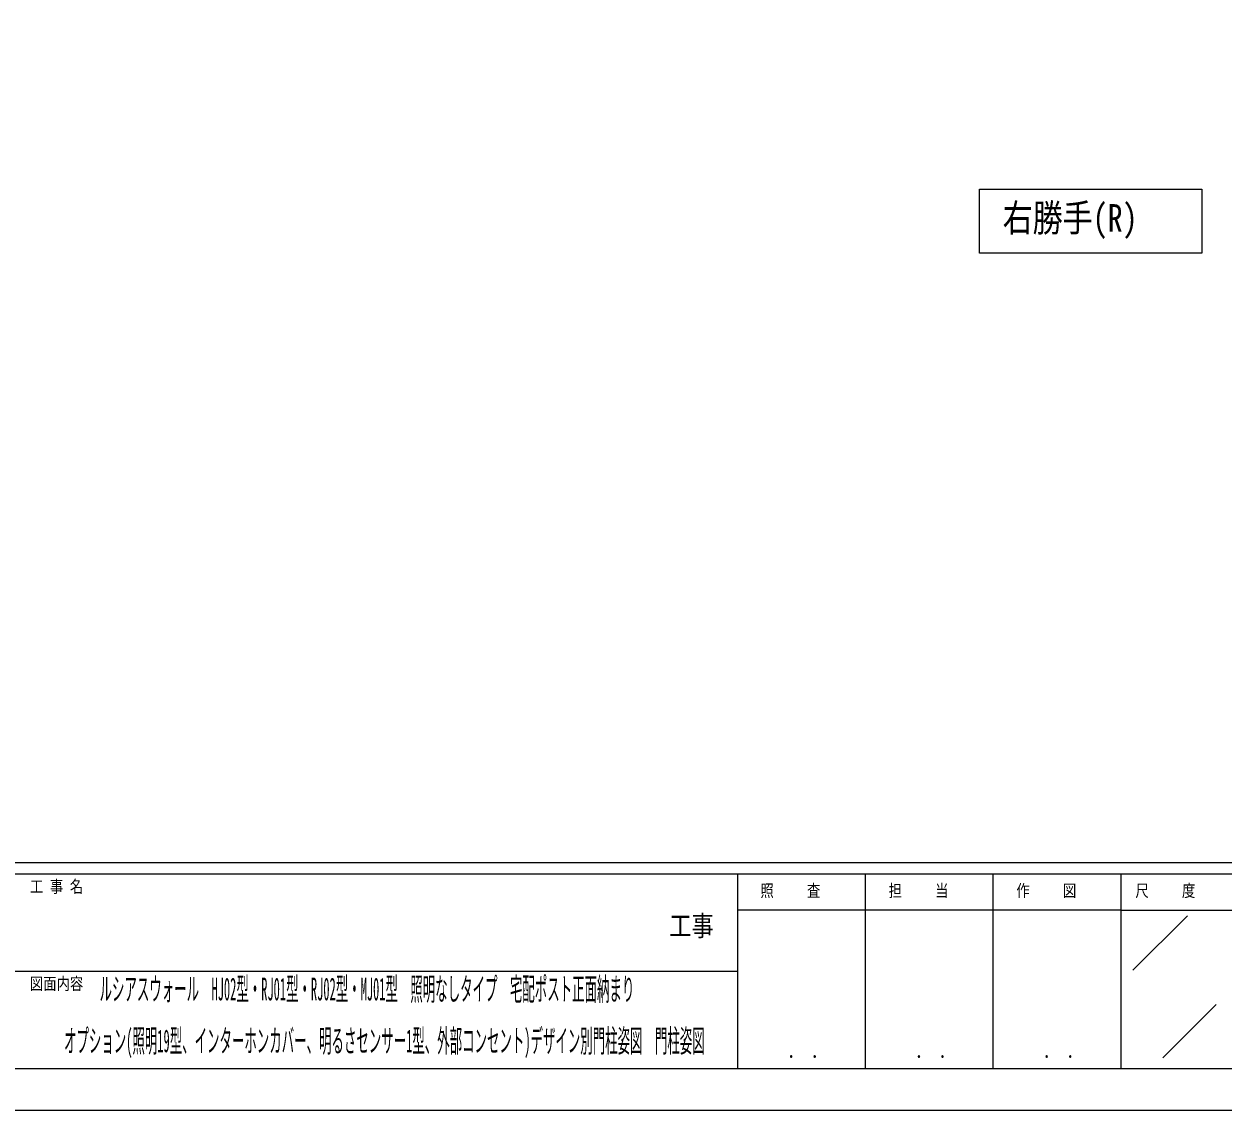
# Model space of a CAD drawing. Units: millimetres, scale not verified. Extents: x -8410 to 8410, y -5940 to 5940.
# Drawn here: x 21 to 4342, y -5940 to -2027 of the extents above; entities that cross this region are included whole.
import ezdxf
from ezdxf.enums import TextEntityAlignment as Align

# ---------------------------------------------------------------- set-up
doc = ezdxf.new("R2010")
doc.units = ezdxf.units.MM
doc.header["$LTSCALE"] = 30
doc.layers.add('0-1_USER1', color=3, linetype='Continuous')
doc.layers.add('0-7_YKK_ZWAK', color=7, linetype='Continuous')
doc.styles.add('ＭＳ ゴシック', font='')
doc.styles.get('ＭＳ ゴシック').set_extended_font_data('MS Gothic')

msp = doc.modelspace()

# ---------------------------------------------------------------- linework, layer by layer
at = {"layer": '0-1_USER1'}
msp.add_lwpolyline([(3461.93, -2622.62), (4261.93, -2622.62), (4261.93, -2852.62), (3461.93, -2852.62)], close=True, dxfattribs=at)
at = {"layer": '0-7_YKK_ZWAK'}
for p, q in [((7790.14, -5050.1), (-7809.86, -5050.1)), ((2590.14, -5090.1), (-9.86, -5090.1)), ((3050.14, -5090.1), (3050.14, -5790.1)), ((3510.14, -5090.1), (3510.14, -5790.1)), ((3970.14, -5090.1), (3970.14, -5790.1)), ((4370.14, -5090.1), (3970.14, -5090.1)), ((3970.14, -5220.1), (2590.14, -5220.1)), ((3970.14, -5220.1), (4370.14, -5220.1)), ((4014.31, -5436.68), (4210.17, -5240.82)), ((-9.86, -5440.1), (2590.14, -5440.1)), ((4121.44, -5752.08), (4313.88, -5559.64)), ((-9.86, -5790.1), (2590.14, -5790.1)), ((2590.14, -5790.1), (3970.14, -5790.1)), ((3970.14, -5790.1), (4370.14, -5790.1))]:
    msp.add_line(p, q, dxfattribs=at)
msp.add_lwpolyline([(-8409.9, -5940.1), (8410.1, -5940.1), (8410.1, 5939.9), (-8409.9, 5939.9)], close=True, dxfattribs=at)
msp.add_lwpolyline([(3970.14, -5090.1), (2590.14, -5090.1), (2590.14, -5790.1)], dxfattribs=at)

# ---------------------------------------------------------------- texts
at = {"layer": '0-1_USER1', "style": 'ＭＳ ゴシック'}
for s, height, width, p in [('右勝手(R)', 98.97, 0.8, (3545.13, -2805.12)), ('ルシアスウォール\u3000HJ02型・RJ01型・RJ02型・MJ01型\u3000照明なしタイプ\u3000宅配ポスト正面納まり\u3000', 82.11, 0.4, (293.4, -5569.77)), ('オプション(照明19型、インターホンカバー、明るさセンサー1型、外部コンセント)デザイン別門柱姿図\u3000門柱姿図', 82.11, 0.4, (165.42, -5756.44))]:
    msp.add_text(s, height=height, dxfattribs=dict(at, width=width)).set_placement(p, align=Align.BOTTOM_LEFT)
at = {"layer": '0-7_YKK_ZWAK', "style": 'ＭＳ ゴシック', "width": 0.8}
for s, height, p in [('工 事 名', 43.99, (42.64, -5170.1)), ('照     査', 43.99, (2672.94, -5185.1)), ('担     当', 43.99, (3134.54, -5185.1)), ('作     図', 43.99, (3594.54, -5185.1)), ('尺     度', 43.99, (4022.94, -5185.1)), ('工事', 73.31, (2344.77, -5335.03)), ('図面内容', 43.99, (42.64, -5520.1)), ('． ．', 51.83, (2770.1, -5768.8)), ('． ．', 51.83, (3230.1, -5768.8)), ('． ．', 51.83, (3690.1, -5768.8))]:
    msp.add_text(s, height=height, dxfattribs=at).set_placement(p, align=Align.BOTTOM_LEFT)

doc.saveas('drawing.dxf')
